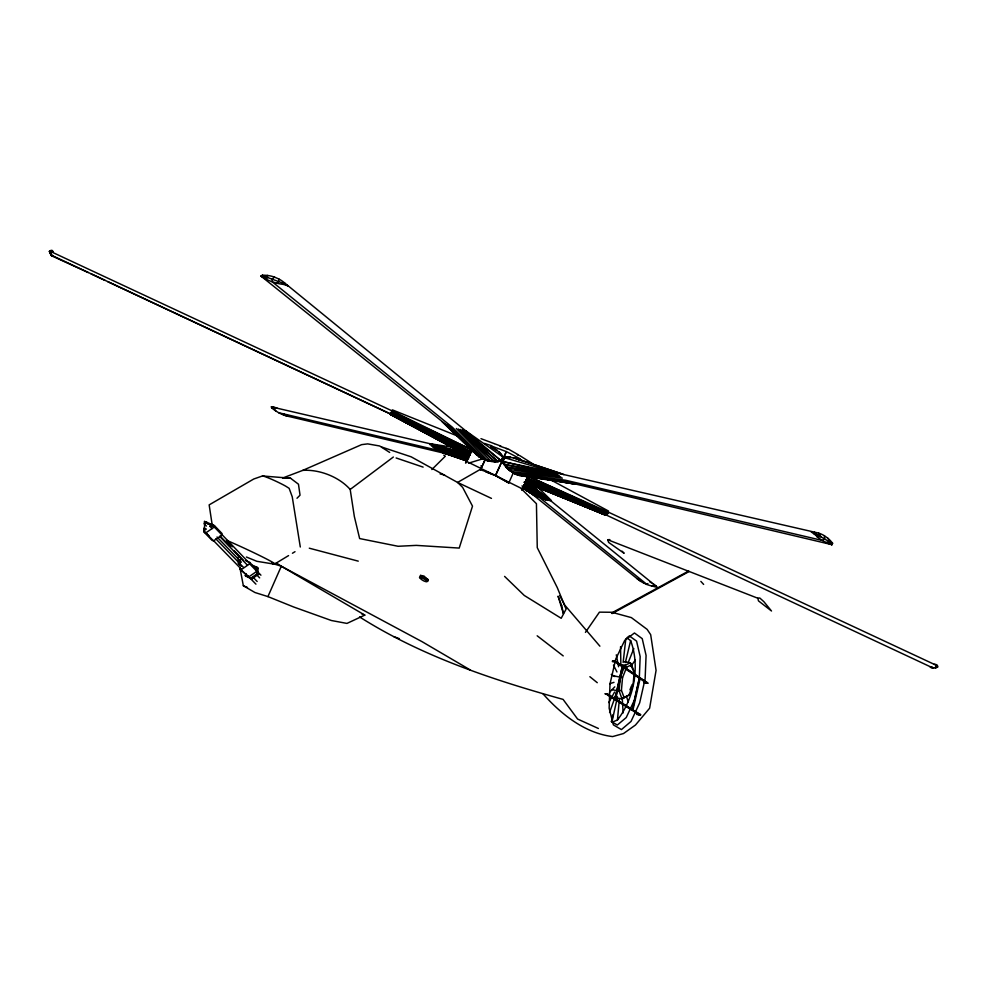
<?xml version="1.0" encoding="UTF-8"?>
<svg xmlns="http://www.w3.org/2000/svg" width="987" height="987" viewBox="0 0 987 987"><rect width="100%" height="100%" fill="white"/><g stroke="black" fill="none" stroke-linecap="round" stroke-linejoin="round"><path stroke-width="1.48" d="M278.865 279.013L278.778 281.455L276.829 283.207L272.252 281.826A68.72 55.938 -50.3 0 1 265.799 278.976L260.901 276.039L262.443 275.139L267.403 275.422A46.808 38.419 -53.4 0 1 274.497 277.1L278.865 279.013A46.808 38.419 -53.4 0 1 284.737 283.035L465.753 430.825L501.643 461.237L502.889 458.671M627.14 638.108L630.631 640.6C640.255 666.336 634.185 698.475 617.443 720.016L611.854 722.336L612.693 714.933M639.305 678.229L640.168 656.614L636.566 641.118L629.348 635.924L627.103 637.627M251.796 578.95L245.269 575.594L251.796 578.95L257.78 574.841L256.941 573.965L257.237 567.377L252.697 565.403M257.78 574.841L258.088 568.253L257.237 567.377M246.121 576.47L246.244 573.842M240.125 564.342L240.359 559.826M248.662 576.963L239.89 568.87L248.662 576.963L256.842 571.337L256.916 569.918L249.748 562.43L245.701 560.678M256.842 571.337L249.674 563.861L249.748 562.43M206.419 526.046L204.297 523.863L204.457 521.222L208.849 524.381M212.18 528.613L210.071 526.416L210.231 523.776L212.501 524.751L215.66 528.045M203.902 530.722L204.05 528.082L206.332 529.057L203.902 530.722L209.207 536.175M208.023 524.023L206.086 522.012L214.401 525.565L222.112 533.609L222.026 535.065L213.537 540.901L211.983 540.234L204.186 532.24L204.741 522.937M222.026 535.065L214.302 527.021L214.401 525.565M53.261 252.401A37.691 6.995 -65.4 0 0 52.866 251.229L52.225 250.562A37.691 6.995 -65.4 0 0 50.818 250.538L49.35 251.389L51.99 255.966L88.275 272.572M631.594 664.819L630.335 662.82L624.993 665.3L620.305 676.996L619.096 690.986L622.057 698.956L624.092 697.538L621.428 690.32L622.526 677.662L626.757 667.076L631.594 664.819L634.197 672.085L633.099 684.596L628.929 695.107L622.057 698.956L614.716 697.612M617.443 720.016L619.429 698.574M832.584 543.232L831.856 544.651L832.584 543.232A45.994 34.409 -74.9 0 0 827.945 538.31L824.416 535.756A45.994 34.409 -74.9 0 0 818.593 533.091L555.299 472.613L502.112 461.422L503.826 457.499L555.299 472.613M496.695 449.936L491.045 446.877L491.588 445.729L484.531 443.397M623.142 662.437L625.82 638.762M655.331 586.759L653.801 585.846L653.69 586.525L656.663 586.66L652.987 583.712M567.784 482.187L831.856 544.651L832.016 543.677L830.018 542.196L815.793 533.782L814.448 532.153M831.918 544.639A67.548 50.103 -77.5 0 1 826.057 542.455L822.331 540.457A67.548 50.103 -77.5 0 1 817.088 536.657L817.495 534.695L815.78 535.262L810.932 531.635M611.854 722.336L617.492 696.748M632.124 709.863L639.428 677.847L640.23 678.057L632.926 710.072L632.124 709.863L632.926 710.072M632.383 710.023L639.428 677.847M614.802 699.104L622.328 666.361L623.155 666.57L615.629 699.314L614.802 699.104L615.629 699.314M615.074 699.277L622.328 666.361M638.17 714.391L640.637 714.847L607.819 694.293L640.637 714.847L639.65 714.995L607.634 695.132L607.819 694.293L604.883 693.75M625.351 662.598L630.631 640.6M609.571 712.491L615.604 695.638M629.953 689.814L631.495 685.94M628.312 662.302L633.827 648.545M569.178 482.026L516.546 474.513L508.823 469.479L503.025 461.632L504.739 457.709L510.995 457.376L510.069 457.166M239.915 567.735L243.357 585.784L254.967 592.521L267.921 596.592L281.307 566.23L276.286 562.96M427.84 581.318L428.235 579.542L420.548 575.409L419.574 577.518C423.09 582.675 433.786 583.576 421.338 577.605L419.574 577.518M480.459 469.738L485.049 459.893L491.292 461.447L497.991 461.546L501.384 461.028L503.247 457.178L499.188 452.034L490.551 446.506M480.546 469.775L485.061 459.893L482.038 458.548M507.232 457.178L504.098 457.561L502.371 461.484L506.01 466.987L513.215 473.032L508.811 482.964L495.486 475.5L485.949 471.835L495.388 475.45L508.761 482.939M519.31 460.102L519.631 459.165M466.074 460.781L468.591 455.303M466.135 460.83L468.615 455.315M465.568 463.088L471.157 450.985M466.271 462.644L472.033 450.121M421.338 577.605L421.819 576.544M634.246 700.425L626.239 717.549L617.331 725.038L611.113 721.374M456.327 428.506L487.664 460.51L494.228 461.373L501.014 460.732L502.876 456.87L498.805 451.713L499.434 452.231M468.578 456.339L472.144 450.047L391.531 411.53L471.811 452.194M390.79 413.245L468.196 455.143L469.133 455.575L471.12 451.886M423.016 431.22L390.371 414.38L467.579 455.871L471.255 449.628L394.171 411.863L49.745 251.068L50.251 251.71A55.395 10.203 -65.9 0 0 50.596 253.955L51.028 255.028A55.395 10.203 -65.9 0 0 51.978 255.991L50.645 253.647M608.745 702.584L614.58 692.047M524.294 482.347L526.034 482.149L529.476 476.82L607.511 511.735L937.502 665.855L937.366 667.274L935.343 667.681A53.742 14.867 -63.9 0 1 933.122 668.063L931.839 667.903A53.742 14.867 -63.9 0 1 930.21 667.027L932.431 667.113M526.441 479.645L528.39 476.314L522 490.354L528.304 476.4L525.652 480.829L607.486 514.079L526.441 479.645L525.664 480.829M585.439 632.371L599.43 612.15L611.792 612.261L631.359 617.603L647.139 629.385L650.68 634.69L656.071 670.383L649.631 708.197L635.468 725.026L623.537 733.526L612.643 736.586C584.847 733.218 561.147 714.23 543.047 693.873M630.829 666.398L635.233 660.13M935.343 667.681L937.65 666.916L935.343 667.681L936.712 667.274M609.485 692.356L614.778 686.829M296.988 498.25L300.036 495.19L298.469 484.21L290.573 478.251L262.48 475.968L253.782 478.991L209.158 504.888L212.39 526.219M431.837 469.541L445.297 456.241L443.792 455.143M647.891 583.539L646.88 584.44L643.721 583.021A45.18 41.491 -47 0 1 639.255 580.393L529.661 492.106M274.497 277.1L272.116 279.099L272.252 281.826L452.33 427.211L485.197 460.053L479.312 456.895M467.53 455.71L469.331 456.389L390.346 414.404L448.653 445.186M262.443 275.139L263.517 277.631L264.072 276.36L265.799 278.976L267.6 277.495L267.403 275.422L265.491 276.742L262.678 275.978L261.802 276.582M607.634 695.132L608.189 694.688L605.623 694.219M381.981 447.123L411.172 456.833L457.573 482.433L462.632 487.368L472.502 506.146L459.214 548.081L416.329 545.379L398.094 546.28L359.638 538.557L354.333 516.46L350.188 489.453L393.357 457.018M204.186 532.24L205.765 532.918L214.302 527.021M241.433 569.536L249.674 563.861M204.297 523.863L206.727 522.185M210.071 526.416L212.501 524.751M250.945 578.074L256.941 573.965M288.574 555.595L274.411 564.169L256.817 561.295L246.392 557.013M292.436 553.251L295.002 551.696M612.088 613.581L689.148 571.498L688.371 571.165L611.508 613.05M624.092 697.538L628.929 695.107M817.088 536.657L819.198 535.608L818.593 533.091L820.937 536.657L817.088 536.657L815.78 535.262L815.793 533.782L813.843 533.609M451.688 454.995L288.883 416.465L284.836 415.391L284.404 414.392L283.405 414.873A45.784 40.627 -81 0 1 278.766 412.763L275.829 410.987A45.784 40.627 -81 0 1 271.709 407.828L271.376 406.866L272.141 406.854A31.128 27.833 -76.5 0 1 277.125 408.162M655.787 585.822L651.876 586.056A45.18 41.491 -47 0 1 646.88 584.44L540.568 498.361L522.592 487.245M271.462 563.121L281.307 566.23L364.808 615.098L346.943 623.414L331.385 620.515L293.62 606.968L267.921 596.592M282.887 477.942L302.787 470.367L361.612 444.643L367.682 443.879L379.662 445.988L389.692 452.441M505.973 448.468L507.614 448.826L500.125 446.272M468.554 463.162L482.705 458.844M609.707 683.658L613.988 682.362M52.225 250.562L49.35 251.389L50.596 253.955M621.428 690.32L619.096 690.986L611.718 689.654M302.787 470.367C319.492 469.269 339.072 476.894 350.188 489.453M757.843 598.245L759.78 597.999L763.876 601.688L771.501 611.002L758.485 600.886L757.843 598.245L607.696 539.729L608.609 542.394L624.142 553.325L622.069 551.153M504.863 457.376L507.873 457.326M510.365 457.24L504.135 457.573L502.42 461.497L504.061 464.371M651.876 586.056L653.801 585.846M934.047 664.374L934.763 664.3A36.556 10.191 -64.6 0 1 936.589 664.856L937.502 665.855M271.709 407.828L274.238 408.914L275.829 410.987M826.057 542.455L830.018 542.196L827.945 538.31M632.001 684.657L633.099 684.596M607.696 539.729L609.867 539.618M494.857 461.879L498.238 461.743L460.473 429.431L494.857 461.879L490.897 461.126L458.387 429.012L494.228 461.373M935.331 667.286L937.366 667.274L936.589 664.856M284.737 283.035L282.603 283.035L265.491 276.742L265.799 278.976M420.548 575.409L424.028 576.063L428.321 580.27M507.269 457.191L514.042 457.882L562.096 473.92M519.89 458.634L506.38 451.614L495.523 475.512L506.356 451.602L491.489 446.013M521.79 475.907L524.837 476.116M282.344 477.646L290.573 478.251M50.251 251.71L52.595 251.907L50.818 250.538M639.255 580.393L640.489 580.516L637.22 578.863L639.662 579.418M562.38 478.127L511.217 471.49L508.7 469.935M518.483 475.24L570.967 482.779L518.829 475.327M272.141 406.854L272.313 407.779L271.376 406.866L429.913 443.706L452.749 447.259M503.789 464.297L506.639 467.135L559.234 475.648L503.789 464.297L502.667 462.385M534.423 477.091L537.434 477.609M575.014 484.111L540.432 478.127L574.631 483.988L521.444 475.82M624.475 661.783L630.335 662.82L632.741 669.519M612.495 660.735L615.444 661.253L647.842 683.164L644.017 682.794M613.248 661.191L615.802 661.635L647.842 683.164L645.375 682.72M612.31 661.586L615.246 662.092L646.855 683.3L647.04 682.498L644.203 681.98M619.096 664.263L624.993 665.3L626.757 667.076M612.927 675.676L622.526 677.662M506.639 467.135L560.776 476.931L507.91 469.257M504.702 464.519L557.729 474.278L503.025 461.632M636.997 713.663L639.835 714.181L639.65 714.995L636.812 714.465M491.279 461.435L484.555 459.535L478.892 456.549L446.667 424.607L477.017 455.081L476.388 454.575L444.878 423.571L474.587 452.663M513.117 457.672L563.947 474.574M516.065 458.597L516.978 458.807L513.425 457.734M518.854 459.942L519.779 460.152L516.386 458.671M440.128 473.957L444.557 474.969M462.076 452.231L430.061 444.742L468.072 455.895M278.766 412.763L437.648 450.257L465.864 460.238M512.882 472.958L565.699 480.262L822.331 540.457L824.614 538.914L824.416 535.756M515.621 474.291L516.546 474.513M429.913 443.706L462.039 452.046M309.289 548.192L358.256 561.147M468.072 455.957L431.492 446.001L468.628 457.931M446.124 453.736L460.744 458.079M448.727 454.378L460.497 457.906M468.64 458.017L432.972 447.185L467.801 459.115M486.233 460.374L488.294 461.028L487.664 460.51M444.384 453.218L465.099 459.819M504.591 576.396L524.27 595.457L561.196 618.294L566.106 609.09L557.273 587.598L537.261 547.674L536.434 503.703L520.482 487.936L490.28 473.007L479.978 469.578L457.573 482.433L491.464 498.398M513.339 473.094L519.409 475.463M465.519 460.312L442.657 452.601L465.494 460.522M396.132 457.968L423.127 467.122M440.955 451.91L466.851 460.978M284.009 284.466L287.933 285.848L282.603 283.035L284.009 284.466A68.72 55.938 -50.3 0 1 276.829 283.207M434.49 448.283L467.406 460.004M359.564 616.937C421.905 656.38 492.439 679.759 563.071 699.388L577.592 719.042L598.393 728.48M361.921 614.037L364.808 615.098M393.862 636.652L399.427 638.688M480.977 438.66L494.142 443.595M494.376 443.681L500.977 446.161M526.034 482.149L607.054 514.449M392.37 409.864L457.08 435.847M606.289 514.955L524.59 482.187M605.685 515.115L524.171 482.162M243.357 585.784L247.478 587.45M536.336 486.665L525.059 482.026L605.438 515.066L539.124 487.8M527.477 480.126L607.967 513.61L527.354 478.14L525.639 480.817L528.329 476.289L608.473 513.067L528.415 478.633M557.445 494.684L561.652 496.461M567.254 498.817L571.461 500.582M574.261 501.754L605.08 514.72L584.144 505.566M570.141 500.113L605.241 514.93M591.484 508.502L595.692 510.328M598.504 511.55L602.712 513.376M252.413 565.798L258.088 568.253M107.793 281.702L394.862 416.033M491.07 446.889L493.932 448.197M604.106 514.017L933.122 668.063M91.063 273.868L105.004 280.394M470.268 454.97L391 412.751L470.305 453.44M513.215 473.032L515.954 474.365M467.801 462.015L490.28 473.007M470.281 451.478L391.247 412.184L469.43 453.033M406.841 422.473L390.445 414.281L408.112 423.423M392.073 414.799L397.514 417.538M404.325 420.968L407.051 422.337M284.404 414.392L283.146 413.75L283.405 414.873L286.612 415.909M429.814 434.724L435.255 437.537M414.898 426.939L421.696 430.455M451.355 446.617L463.557 453.07M281.307 566.23L422.128 641.71L470.441 670.062M551.992 480.546L608.584 511.081M467.813 455.686L390.494 413.96L51.028 255.028L50.115 252.734M508.317 449.06L518.298 454.76M519.433 455.402L532.585 463.705M517.348 454.686L518.483 455.34M611.249 674.405L614.95 676.576M522 485.925L544.269 499.595M523.196 488.183L537.027 496.806M522.357 487.775L535.324 495.906L522.407 487.664M523.492 485.69L546.169 500.088L524.072 484.642M523.443 488.38L533.671 494.943L523.295 488.072M524.22 484.543L548.093 500.508L524.911 483.001M523.48 487.812L525.948 489.527M523.431 487.874L532.055 493.895M465.753 430.825L503.506 457.388M525.01 482.927L550.043 500.841L530.364 484.543M260.901 276.039L449.48 427.371M563.219 655.911L537.175 635.801M530.426 484.296L656.663 586.66M476.388 454.575L479.522 457.067L478.892 456.549M480.866 465.889L481.94 466.74M472.822 450.294L472.168 449.776L474.13 452.305L442.164 421.819M482.261 458.721L448.505 425.557M501.014 460.732L462.595 429.764L497.608 461.237M589.868 676.7L597.271 682.708M496.301 449.616L496.93 450.134M493.537 447.876L494.166 448.394M501.014 454.143L501.63 454.662M287.094 414.972L288.883 416.465M510.624 471.354L504.098 464.371M537.298 486.702L551.462 500.631M213.463 540.543L241.062 568.894M247.429 575.433L255.929 584.156M205.765 532.918L213.537 540.901M238.003 563.046L241.186 566.316M217.017 537.014L241.396 562.22M215.869 538.89L243.407 567.291M252.943 577.111L257.175 581.479M219.57 536.274L247.009 564.749M256.509 574.607L259.667 577.888M210.231 523.776L212.328 525.972M227.096 541.332L232.364 546.81M256.62 572.053L258.73 574.249M220.471 536.459L229.983 546.342M234.215 550.734L243.727 560.616M221.976 534.621L249.353 563.133M255.67 569.721L260.926 575.199M505.726 466.925L507.182 468.48M700.856 581.405L703.645 584.415M599.886 646.177L564.749 605.093L559.777 595.667M633.222 670.852L634.197 672.085M52.04 255.115L52.804 256.201M936.379 665.843L936.984 667.002M613.458 665.102L616.949 671.962M643.092 581.639L643.721 583.021M626.375 696.18L628.287 701.991M237.904 557.199L239.347 564.724M616.307 654.813L618.578 666.756M300.295 547.008L292.251 496.831L289.142 488.331L285.564 486.085A15.2 1.184 25.1 0 0 272.165 479.522A15.2 1.184 25.1 0 0 262.48 475.956M622.229 698.056L623.142 712.935M620.552 646.682L620.848 663.437M226.368 540.21A34.372 1.48 24.9 0 1 264.146 557.766A34.372 1.48 24.9 0 1 272.622 563.614M649.915 581.997A30.733 28.401 -52 0 1 651.482 582.799M609.991 683.979L609.139 708.21L613.371 724.877L621.428 729.59L631.026 721.435L639.662 702.88L645.128 678.846L646.078 655.442L642.229 638.651L634.456 632.988L624.759 640.329L615.752 659.008L609.991 683.979M615.444 661.253L615.246 662.092L615.444 661.253M523.628 461.447L519.705 459.214L523.628 461.447M561.702 605.747L558.074 596.173L563.441 613.704L561.702 605.747"/></g></svg>
